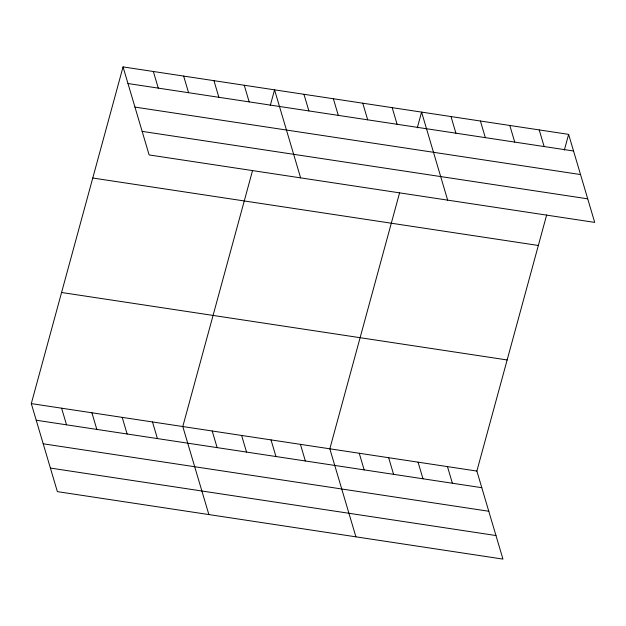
<?xml version="1.0" encoding="UTF-8"?>
<svg xmlns="http://www.w3.org/2000/svg" width="626" height="626" viewBox="0 0 626 626"><rect width="100%" height="100%" fill="white"/><g stroke="black" fill="none" stroke-linecap="round" stroke-linejoin="round"><path stroke-width="0.94" d="M546.67 214.921L476.871 471.065L502.952 559.096L57.373 491.629L31.3 403.606L123.048 66.904L568.627 134.371L594.7 222.394L149.129 154.935L123.048 66.904M252.591 170.397L182.792 426.541L208.873 514.572M270.26 105.583L274.548 89.839L300.621 177.87M399.631 192.659L329.832 448.803L355.912 536.834M417.299 127.845L421.588 112.109L447.66 200.132M564.339 150.107L568.627 134.371M127.978 83.532L573.549 150.999M134.958 107.093L580.529 174.56M142.149 131.374L587.72 198.833M92.773 178.019L538.344 245.478M61.575 292.491L507.154 359.958M31.3 403.606L476.871 471.065M36.222 420.234L481.801 487.693M43.202 443.795L488.781 511.254M50.393 468.068L495.972 535.535M539.221 129.918L544.143 146.547M509.807 125.466L514.736 142.094M480.4 121.014L485.33 137.642M450.994 116.561L455.916 133.189M392.181 107.656L397.103 124.284M362.767 103.204L367.697 119.832M447.465 466.613L452.395 483.241M333.361 98.744L338.29 115.38M418.058 462.16L422.988 478.788M303.954 94.291L308.876 110.927M388.652 457.708L393.574 474.336M359.246 453.255L364.168 469.883M244.25 85.253L249.171 101.881M213.951 80.668L218.873 97.296M300.425 444.35L305.355 460.979M183.645 76.082L188.575 92.711M271.019 439.898L275.949 456.526M153.347 71.489L158.276 88.117M241.613 435.446L246.534 452.074M212.206 430.993L217.128 447.621M152.494 421.955L157.423 438.583M122.195 417.37L127.125 433.998M91.897 412.777L96.827 429.405M61.598 408.191L66.528 424.819"/></g></svg>
